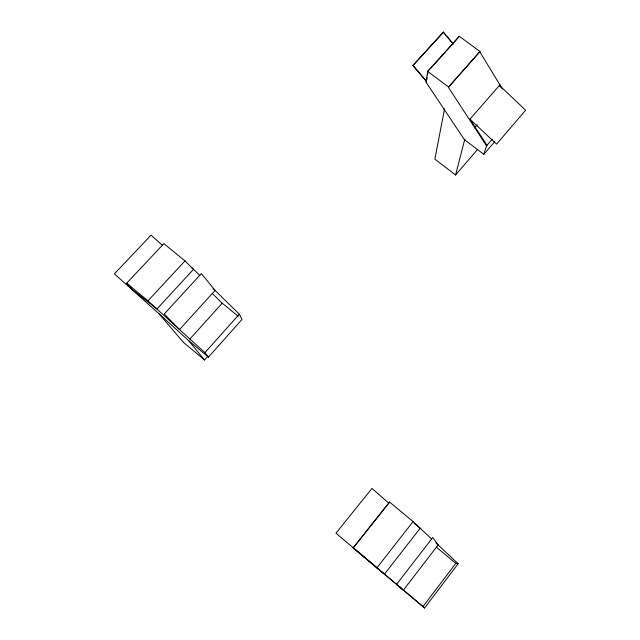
<?xml version="1.0" encoding="UTF-8"?>
<svg xmlns="http://www.w3.org/2000/svg" width="640" height="640" viewBox="0 0 640 640"><rect width="100%" height="100%" fill="white"/><g stroke="black" fill="none" stroke-linecap="round" stroke-linejoin="round"><path stroke-width="0.96" d="M426.088 82.264L427.648 71.36L459.328 36.296L479.984 51.52L448.376 87.288L486.536 145.84L483.848 154.352L464.376 139.64L426.088 82.264L426.592 81.552M426.888 79.472L427.152 77.64M427.552 74.88L427.816 73.048M428.128 70.824L432.08 66.776M448.376 87.288L479.984 51.52M444.4 109.744L434.84 159.152L455.592 174.984L477.56 149.48M458.856 36.824L446.768 50.528M455.592 174.984L464.816 139.128L464.376 139.64M389.608 502.048L353.208 547.872L389.608 502.048L413.08 521.592L431.656 538.952M424.576 608L423.008 606.56L455.808 563.36L458.152 563.72L424.576 608L353.208 547.872M376.864 567.904L413.08 521.592M483.848 154.352L494.784 141.6M486.536 145.84L492.192 139.256M474.656 127.808L477.28 124.792M469.496 119.688L499.904 84.872M444.128 109.296L444.592 108.776M162.672 245.584L151.072 235.144L114.376 273.88L158.832 313.576L183.392 342.328L204.544 359.992L207.848 356.288M158.832 313.576L188.544 340.528L208.448 357.12L242.016 319.44L239.32 314.176L213.008 288.392M208.448 357.12L204.936 352.672L239.32 314.176M189.872 339.064L222.232 303.192L238.208 316.32M433.416 65.304L445.432 52.008M426.56 81.736L412.848 65.584L443.32 32.128L453.6 44.128M412.848 65.584L443.68 32M184.984 260.92L163.872 243.632L126.712 283.152L147.952 300.84L184.984 260.92L199.792 275.432M191.96 268.144L193.528 269.296L156.92 308.992L132.256 289.472L126.712 283.152M427.648 71.36L448.448 86.912M414.072 523.352L420.192 528.24L384.392 574.224L335.976 533.208L371.96 488.408L388.856 503.208M436.24 547.048L455.808 563.36M353.368 547.888L365.392 557.992M366.896 559.256L423.008 606.56M147.952 300.84L204.936 352.672M435.952 542.968L458.152 563.72M399.656 586.656L401.024 587.952M212.296 293.512L222.232 303.192M413.184 65.48L426.624 81.312M188.544 340.528L204.544 359.992M443.952 32.896L445.848 35.216M447.12 36.768L451.552 42.184M486.992 145.312L469.96 119.16L496.584 144.128L525.624 110.216L499.448 85.392L500.464 87.056M479.888 51.92L502.432 89.024M438.104 544.976L403.352 590.168L396.448 584.52L432.736 537.536L438.104 544.976M215.096 290.44L179.544 329.576L164.248 314.008L201.392 273.56L215.096 290.44"/></g></svg>
